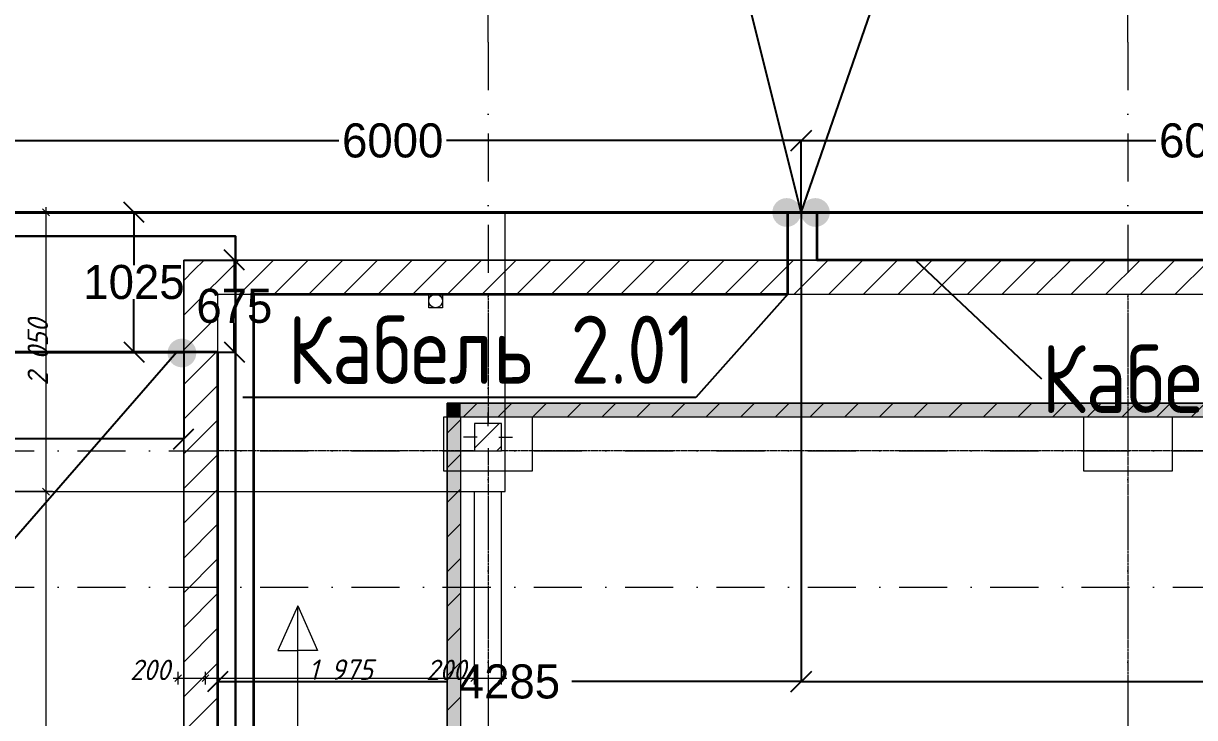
# Model space of a CAD drawing. Header units: millimetres. Extents: x 1499747 to 4230374, y -28481 to 441852.
# Drawn here: x 2625498 to 2634100, y 189697 to 194792 of the extents above; entities that cross this region are included whole.
import ezdxf
from ezdxf import colors
from ezdxf.entities.mleader import LeaderData, LeaderLine
from ezdxf.math import Vec2, Vec3
from ezdxf.xclip import XClip

# ---------------------------------------------------------------- set-up
doc = ezdxf.new("R2010")
doc.units = ezdxf.units.MM
doc.header["$MEASUREMENT"] = 0
doc.header["$XCLIPFRAME"] = 0
doc.set_wipeout_variables(frame=1)
for name, pattern in [('CENTER2', [28.575, 19.05, -3.175, 3.175, -3.175]), ('Dot & Dashed', [670.277762, 352.777767, -176.388884, 0, -141.111112]), ('Wipeout_Contour', [1000, 0, -1000]), ('Штрихпунктирная', [670.277762, 352.777767, -176.388884, 0, -141.111112])]:
    doc.linetypes.add(name, pattern=pattern)
for name, color, linetype in [('0_ANNOT_Dimensions', 7, 'Continuous'), ('13 этаж_25_Конструктив - Колонны', 7, 'Continuous'), ('Чертеж и Рисунок', 7, 'Continuous')]:
    doc.layers.add(name, color=color, linetype=linetype)
for name, color, linetype, lineweight in [('13 этаж_25_АР 06.03 custom_70_12 этаж_13_Интерьер - Мебель_Ном._пера__6_Ном._пера__6', 6, 'Continuous', 18), ('13 этаж_25_АР 06.03 custom_70_12 этаж_13_Интерьер - Мебель_Ном._пера__8_Ном._пера__8', 8, 'Continuous', 18), ('13 этаж_25_АР 06.03 custom_70__Оси_Ном._пера__8_Ном._пера__8', 8, 'Continuous', 18), ('13 этаж_25_АР 06.03 custom_70_Зина_Ном._пера__7_Ном._пера__7', 7, 'Continuous', 18), ('13 этаж_25_АР 06.03 custom_70_контур_Ном._пера__1_Ном._пера__1', 1, 'Continuous', 18), ('13 этаж_25_АР 06.03 custom_70_мет. конструкции_Ном._пера__5_Ном._пера__5', 5, 'Continuous', 18), ('13 этаж_25_АР 06.03 custom_70_парапет 2_Ном._пера__8_Ном._пера__8', 8, 'Continuous', 18), ('13 этаж_25_АР 06.03 custom_70_Подложк_Ном._пера__1_Ном._пера__1', 1, 'Continuous', 18), ('13 этаж_25_АР 06.03 custom_70_Подложк_Ном._пера__8_Ном._пера__8', 8, 'Continuous', 18), ('13 этаж_25_АР 06.03 custom_70_Стойки_Ном._пера__7_Ном._пера__7', 7, 'Continuous', 18), ('13 этаж_25_Конструктив - Колонны_Ном._пера__170_Ном._пера__52', 52, 'Continuous', 18), ('13 этаж_25_Конструктив - Колонны_Ном._пера__20_Ном._пера__1', 1, 'Continuous', 18), ('13 этаж_25_Конструктив - Колонны_Ном._пера__28_Ном._пера__12', 12, 'Continuous', 18), ('13 этаж_25_Конструктив - Колонны_Ном._пера__7', 7, 'Continuous', 18), ('13 этаж_25_Конструктив - Перекрытия_Ном._пера__1_Ном._пера__7', 7, 'Continuous', 18), ('13 этаж_25_Конструктив - Стены Ненесущие Газоблок_Ном._пера__169_Ном._пера__83', 83, 'Continuous', 18), ('13 этаж_25_Конструктив - Стены Ненесущие Газоблок_Ном._пера__47_Ном._пера__7', 7, 'Continuous', 18), ('13 этаж_25_Конструктив - Стены Ненесущие Газоблок_Ном._пера__74_Ном._пера__255', 255, 'Continuous', 18), ('13 этаж_25_Парапет_Ном._пера__20_Ном._пера__1', 1, 'Continuous', 18), ('13 этаж_25_Размер - ГКЛ перегородки_Ном._пера__1_Ном._пера__7', 7, 'Continuous', 18), ('13 этаж_25_Элемент Модели - Оси_Ном._пера__2_Ном._пера__8', 8, 'Continuous', 18), ('Кабель 2x4mm', 200, 'Continuous', 30), ('Кабель 2х6 mm', 150, 'Continuous', 30), ('ТП', 250, 'Continuous', 30)]:
    doc.layers.add(name, color=color, linetype=linetype, lineweight=lineweight)
doc.styles.add('ISOCPEUR_4', font='isocpeur.ttf', dxfattribs={"width": 0.85, "height": 250})
doc.styles.add('СГЕНЕРИР_СТИЛЬ_1', font='')
doc.styles.get('СГЕНЕРИР_СТИЛЬ_1').set_extended_font_data('GOST Common', italic=True)
doc.dimstyles.get("Standard").update_dxf_attribs({"dimtxt": 0.18, "dimasz": 0.18, "dimexe": 0.18, "dimexo": 0.0625, "dimgap": 0.09, "dimtad": 0, "dimtih": 1, "dimtoh": 1, "dimdec": 4, "dimzin": 0, "dimdsep": 46, "dimtxsty": 'Standard', "dimcen": 0.09, "dimadec": 0, "dimazin": 0, "dimtfac": 1, "dimtdec": 4, "dimtofl": 0, "dimtmove": 0, "dimatfit": 3, "dimfxl": 1, "dimtolj": 1, "dimtzin": 0, "dimarcsym": 0})
pattern_1 = [(45, (1162404.69, 34264.05), (-127.2792, 127.2792), [])]

# ---------------------------------------------------------------- blocks, each defined once
blk = doc.blocks.new('Чертеж_4_25', base_point=(1186000, 29700))
at = {"layer": '13 этаж_25_Конструктив - Стены Ненесущие Газоблок_Ном._пера__169_Ном._пера__83', "linetype": 'Continuous', "true_color": 0xc7c8ca}
h = blk.add_hatch(dxfattribs=at)
h.set_pattern_fill('БЛОКИ_БЕТОННЫЕ_ЭФФЕКТИВН_72', color=9, style=0, pattern_type=2)
h.set_pattern_definition(pattern_1)
h.paths.add_polyline_path([(1169569.7, 47364.1), (1169819.7, 47114.1), (1169819.7, 47364.1)])
h = blk.add_hatch(dxfattribs=at)
h.set_pattern_fill('БЛОКИ_БЕТОННЫЕ_ЭФФЕКТИВН_72', color=9, style=0, pattern_type=2)
h.set_pattern_definition(pattern_1)
h.paths.add_polyline_path([(1169569.7, 47114.1), (1169819.7, 47114.1), (1169569.7, 47364.1)])
h = blk.add_hatch(dxfattribs=at)
h.set_pattern_fill('БЛОКИ_БЕТОННЫЕ_ЭФФЕКТИВН_72', color=9, style=0, pattern_type=2)
h.set_pattern_definition(pattern_1)
h.paths.add_polyline_path([(1181154.7, 47364.1), (1169819.7, 47364.1), (1169819.7, 47114.1), (1181154.7, 47114.1)])
h = blk.add_hatch(dxfattribs=at)
h.set_pattern_fill('БЛОКИ_БЕТОННЫЕ_ЭФФЕКТИВН_72', color=9, style=0, pattern_type=2)
h.set_pattern_definition(pattern_1)
h.paths.add_polyline_path([(1169569.7, 47114.1), (1169569.7, 32314.1), (1169819.7, 32314.1), (1169819.7, 47114.1)])
h = blk.add_hatch(dxfattribs=at)
h.set_pattern_fill('БЛОКИ_БЕТОННЫЕ_ЭФФЕКТИВН_72', color=9, style=0, pattern_type=2)
h.set_pattern_definition(pattern_1)
h.paths.add_polyline_path([(1171504.7, 46214.1), (1171604.7, 46214.1), (1171504.7, 46314.1)])
h = blk.add_hatch(dxfattribs=at)
h.set_pattern_fill('БЛОКИ_БЕТОННЫЕ_ЭФФЕКТИВН_72', color=9, style=0, pattern_type=2)
h.set_pattern_definition(pattern_1)
h.paths.add_polyline_path([(1171504.7, 46314.1), (1171604.7, 46214.1), (1171604.7, 46314.1)])
h = blk.add_hatch(dxfattribs=at)
h.set_pattern_fill('БЛОКИ_БЕТОННЫЕ_ЭФФЕКТИВН_72', color=9, style=0, pattern_type=2)
h.set_pattern_definition(pattern_1)
h.paths.add_polyline_path([(1180809.7, 46314.1), (1171604.7, 46314.1), (1171604.7, 46214.1), (1180809.7, 46214.1)])
h = blk.add_hatch(dxfattribs=at)
h.set_pattern_fill('БЛОКИ_БЕТОННЫЕ_ЭФФЕКТИВН_72', color=9, style=0, pattern_type=2)
h.set_pattern_definition(pattern_1)
h.paths.add_polyline_path([(1171504.7, 46214.1), (1171504.7, 40239.1), (1171604.7, 40239.1), (1171604.7, 46214.1)])
at = {"layer": '13 этаж_25_Конструктив - Стены Ненесущие Газоблок_Ном._пера__74_Ном._пера__255', "linetype": 'Continuous', "true_color": 0xc7c8ca}
for points in [[(1171504.7, 46214.1), (1171604.7, 46214.1), (1171504.7, 46314.1)], [(1171504.7, 46314.1), (1171604.7, 46214.1), (1171604.7, 46314.1)], [(1180809.7, 46314.1), (1171604.7, 46314.1), (1171604.7, 46214.1), (1180809.7, 46214.1)], [(1171504.7, 46214.1), (1171504.7, 40239.1), (1171604.7, 40239.1), (1171604.7, 46214.1)]]:
    blk.add_hatch(color=9, dxfattribs=at).paths.add_polyline_path(points)
at = {"layer": '13 этаж_25_АР 06.03 custom_70_12 этаж_13_Интерьер - Мебель_Ном._пера__6_Ном._пера__6', "color": 9, "linetype": 'Continuous', "true_color": 0xc7c8ca, "flags": 128}
for points in [[(1171479.7, 46214.1), (1172129.7, 46214.1), (1172129.7, 45814.1), (1171479.7, 45814.1)], [(1176179.7, 46214.1), (1176829.7, 46214.1), (1176829.7, 45814.1), (1176179.7, 45814.1)]]:
    blk.add_lwpolyline(points, close=True, dxfattribs=at)
at = {"layer": '13 этаж_25_АР 06.03 custom_70_12 этаж_13_Интерьер - Мебель_Ном._пера__8_Ном._пера__8', "color": 9, "linetype": 'Continuous', "true_color": 0xc7c8ca, "flags": 128}
for points in [[(1171479.7, 46214.1), (1172129.7, 46214.1), (1172129.7, 45814.1), (1171479.7, 45814.1)], [(1176179.7, 46214.1), (1176829.7, 46214.1), (1176829.7, 45814.1), (1176179.7, 45814.1)]]:
    blk.add_lwpolyline(points, close=True, dxfattribs=at)
at = {"layer": '13 этаж_25_АР 06.03 custom_70__Оси_Ном._пера__8_Ном._пера__8', "color": 9, "linetype": 'CENTER2', "true_color": 0xc7c8ca}
for p, q in [((1171804.7, 47114.1), (1171804.7, 32314.1)), ((1176504.7, 47114.1), (1176504.7, 32314.1)), ((1181154.7, 45964.1), (1169819.7, 45964.1))]:
    blk.add_line(p, q, dxfattribs=at)
at = {"layer": '13 этаж_25_АР 06.03 custom_70_Зина_Ном._пера__7_Ном._пера__7', "color": 9, "linetype": 'Continuous', "true_color": 0xc7c8ca}
for p, q in [((1170406.9, 44826.4), (1170260.5, 44497.5)), ((1170406.9, 44826.4), (1170553.4, 44497.5)), ((1170260.5, 44497.5), (1170406.9, 44497.5)), ((1170553.4, 44497.5), (1170406.9, 44497.5))]:
    blk.add_line(p, q, dxfattribs=at)
at = {"layer": '13 этаж_25_АР 06.03 custom_70_контур_Ном._пера__1_Ном._пера__1', "color": 9, "linetype": 'Continuous', "true_color": 0xc7c8ca, "flags": 128}
for points in [[(1172084.7, 40139.1), (1171504.7, 40139.1), (1171504.7, 46314.1), (1180909.7, 46314.1), (1180909.7, 40139.1)], [(1172084.7, 40239.1), (1171604.7, 40239.1), (1171604.7, 46214.1), (1180809.7, 46214.1), (1180809.7, 40239.1)]]:
    blk.add_lwpolyline(points, dxfattribs=at)
at = {"layer": '13 этаж_25_АР 06.03 custom_70_мет. конструкции_Ном._пера__5_Ном._пера__5', "color": 9, "linetype": 'Continuous', "true_color": 0xc7c8ca}
for p, q in [((1172129.7, 46214.1), (1176179.7, 46214.1)), ((1171604.7, 40239.1), (1171604.7, 45814.1))]:
    blk.add_line(p, q, dxfattribs=at)
at = {"layer": '13 этаж_25_АР 06.03 custom_70_парапет 2_Ном._пера__8_Ном._пера__8', "color": 9, "linetype": 'Continuous', "true_color": 0xc7c8ca, "flags": 128}
blk.add_lwpolyline([(1199704.5, 30164.1), (1181204.7, 30164.1), (1181204.7, 32314.1), (1169819.7, 32314.1), (1169819.7, 47114.1), (1181154.7, 47114.1), (1181154.7, 46214.1)], dxfattribs=at)
at = {"layer": '13 этаж_25_АР 06.03 custom_70_Подложк_Ном._пера__1_Ном._пера__1', "color": 9, "linetype": 'Continuous', "true_color": 0xc7c8ca}
blk.add_circle((1171419.7, 47064.1), 50, dxfattribs=at)
at = {"layer": '13 этаж_25_АР 06.03 custom_70_Подложк_Ном._пера__8_Ном._пера__8', "color": 9, "linetype": 'Continuous', "true_color": 0xc7c8ca, "flags": 128}
for points in [[(1171369.7, 47114.1), (1171469.7, 47114.1)], [(1171469.7, 47114.1), (1171469.7, 47014.1), (1171369.7, 47014.1), (1171369.7, 47114.1)]]:
    blk.add_lwpolyline(points, dxfattribs=at)
at = {"layer": '13 этаж_25_АР 06.03 custom_70_Стойки_Ном._пера__7_Ном._пера__7', "color": 9, "linetype": 'Continuous', "true_color": 0xc7c8ca, "flags": 128}
blk.add_lwpolyline([(1170406.9, 35140.7), (1170406.9, 44826.4)], dxfattribs=at)
at = {"layer": '13 этаж_25_Конструктив - Перекрытия_Ном._пера__1_Ном._пера__7', "linetype": 'Continuous', "flags": 128}
blk.add_lwpolyline([(1169569.7, 32064.1), (1169569.7, 47364.1), (1181404.7, 47364.1), (1181404.7, 46214.1), (1199704.5, 46214.1), (1199704.5, 29914), (1190354.6, 29914), (1180954.5, 29914), (1180954.5, 32064.1)], close=True, dxfattribs=at)
at = {"layer": '13 этаж_25_Конструктив - Стены Ненесущие Газоблок_Ном._пера__47_Ном._пера__7', "color": 9, "linetype": 'Continuous', "true_color": 0xc7c8ca, "flags": 128}
for points in [[(1169569.7, 47364.1), (1169819.7, 47364.1)], [(1169569.7, 47364.1), (1169569.7, 32314.1)], [(1181404.7, 47364.1), (1169819.7, 47364.1)], [(1169819.7, 32314.1), (1169819.7, 47114.1)], [(1169819.7, 47114.1), (1181154.7, 47114.1)], [(1171504.7, 46314.1), (1171504.7, 46214.1)], [(1180809.7, 46314.1), (1171504.7, 46314.1)], [(1171504.7, 46214.1), (1171504.7, 40239.1)], [(1171604.7, 46214.1), (1180809.7, 46214.1)], [(1171604.7, 40239.1), (1171604.7, 46214.1)]]:
    blk.add_lwpolyline(points, dxfattribs=at)
at = {"layer": '13 этаж_25_Парапет_Ном._пера__20_Ном._пера__1', "color": 9, "linetype": 'Continuous', "true_color": 0xc7c8ca}
for p, q in [((1160604.7, 47714.1), (1171929.7, 47714.1)), ((1171929.7, 45664.1), (1171929.7, 47714.1)), ((1171929.7, 47714.1), (1180951.9, 47714.1)), ((1171929.7, 46214.1), (1171929.7, 47714.1)), ((1171929.7, 46214.1), (1180951.9, 46214.1)), ((1162654.7, 45664.1), (1171929.7, 45664.1))]:
    blk.add_line(p, q, dxfattribs=at)
at = {"layer": '13 этаж_25_Парапет_Ном._пера__20_Ном._пера__1', "color": 9, "linetype": 'Dot & Dashed', "true_color": 0xc7c8ca}
for p, q in [((1171929.7, 46214.1), (1180951.9, 46214.1)), ((1162654.7, 45664.1), (1171929.7, 45664.1))]:
    blk.add_line(p, q, dxfattribs=at)
at = {"layer": '13 этаж_25_Размер - ГКЛ перегородки_Ном._пера__1_Ном._пера__7', "color": 9, "linetype": 'Continuous', "true_color": 0xc7c8ca}
for p, q in [((1168583.9, 47689.1), (1168533.9, 47739.1)), ((1168558.9, 47714.1), (1168558.9, 47751.6)), ((1168605.8, 47714.1), (1160904.7, 47714.1)), ((1168558.9, 45664.1), (1168558.9, 47714.1)), ((1168533.9, 45689.1), (1168583.9, 45639.1)), ((1168533.9, 45689.1), (1168583.9, 45639.1)), ((1168605.8, 45664.1), (1162954.7, 45664.1)), ((1168605.8, 45664.1), (1162954.7, 45664.1)), ((1168558.9, 34564.1), (1168558.9, 45664.1)), ((1171704.7, 44247.8), (1171704.7, 45664.1)), ((1171704.7, 44247.8), (1171704.7, 45664.1)), ((1171904.7, 44247.8), (1171904.7, 45664.1)), ((1169554.8, 44319.7), (1169504.8, 44269.7)), ((1169529.8, 44247.8), (1169529.8, 44341.6)), ((1169754.8, 44319.7), (1169704.8, 44269.7)), ((1169754.8, 44319.7), (1169704.8, 44269.7)), ((1169729.8, 44247.8), (1169729.8, 44341.6)), ((1169729.8, 44247.8), (1169729.8, 44341.6)), ((1171729.7, 44319.7), (1171679.7, 44269.7)), ((1171729.7, 44319.7), (1171679.7, 44269.7)), ((1171879.7, 44269.7), (1171929.7, 44319.7)), ((1169492.3, 44294.7), (1169529.8, 44294.7)), ((1169529.8, 44294.7), (1169729.8, 44294.7)), ((1169729.8, 44294.7), (1171704.7, 44294.7)), ((1171704.7, 44294.7), (1171904.7, 44294.7)), ((1171904.7, 44294.7), (1171942.2, 44294.7))]:
    blk.add_line(p, q, dxfattribs=at)
at = {"layer": '13 этаж_25_Элемент Модели - Оси_Ном._пера__2_Ном._пера__8', "linetype": 'Штрихпунктирная'}
for p, q in [((1171804.7, 48964.1), (1171804.7, 49964.1)), ((1176504.7, 48964.1), (1176504.7, 49964.1)), ((1171804.7, 48964.1), (1171804.7, 14064.1)), ((1176504.7, 48964.1), (1176504.7, 14064.1)), ((1159404.7, 45964.1), (1216204.7, 45964.1)), ((1159404.7, 44964.1), (1216204.7, 44964.1))]:
    blk.add_line(p, q, dxfattribs=at)
at = {"layer": '13 этаж_25_Элемент Модели - Оси_Ном._пера__2_Ном._пера__8', "linetype": 'Continuous'}
for p, q in [((1171804.7, 48964.1), (1171804.7, 48964.1)), ((1171804.7, 48964.1), (1171804.7, 48964.1)), ((1176504.7, 48964.1), (1176504.7, 48964.1)), ((1176504.7, 48964.1), (1176504.7, 48964.1))]:
    blk.add_line(p, q, dxfattribs=at)
at = {"layer": '13 этаж_25_Размер - ГКЛ перегородки_Ном._пера__1_Ном._пера__7', "color": 9, "linetype": 'Continuous', "true_color": 0xc7c8ca, "insert": (1168572.9, 46443.3), "char_height": 150, "attachment_point": 7, "rotation": 90, "style": 'СГЕНЕРИР_СТИЛЬ_1'}
blk.add_mtext('\\A1;{\\pql;\\fGOST Common|b0|i1|c204|p0;\\W1.000000;2\xa0050}', dxfattribs=at)
at = {"layer": '13 этаж_25_Размер - ГКЛ перегородки_Ном._пера__1_Ном._пера__7', "color": 9, "linetype": 'Continuous', "true_color": 0xc7c8ca, "char_height": 150, "attachment_point": 7, "style": 'СГЕНЕРИР_СТИЛЬ_1'}
for s, insert in [('\\A1;{\\pql;\\fGOST Common|b0|i1|c204|p0;\\W1.000000;200}', (1169175.3, 44280.7)), ('\\A1;{\\pql;\\fGOST Common|b0|i1|c204|p0;\\W1.000000;1\xa0975}', (1170487.2, 44282.6)), ('\\A1;{\\pql;\\fGOST Common|b0|i1|c204|p0;\\W1.000000;200}', (1171350.2, 44280.7))]:
    blk.add_mtext(s, dxfattribs=dict(at, insert=insert))
at = {"color": 9, "linetype": 'Wipeout_Contour', "ltscale": 4690838.967291426, "true_color": 0xc7c8ca}
blk.add_wipeout([(1171704.7, 45964.1), (1171904.7, 45964.1), (1171904.7, 46164.1), (1171704.7, 46164.1)], dxfattribs=at).dxf.layer = '13 этаж_25_Конструктив - Колонны'
at = {"layer": '13 этаж_25_Конструктив - Колонны_Ном._пера__170_Ном._пера__52', "linetype": 'Continuous', "true_color": 0xc7c8ca}
h = blk.add_hatch(dxfattribs=at)
h.set_pattern_fill('ЖЕЛЕЗОБЕТОН_0019', color=9, style=0, pattern_type=2)
h.set_pattern_definition([(45, (1162404.7, 34264.05), (-183.8478, 183.8478), []), (45, (1162312.77, 34355.97), (-183.8478, 183.8478), [195, -65, 0, -65])])
h.paths.add_polyline_path([(1171704.7, 45964.1), (1171904.7, 45964.1), (1171904.7, 46164.1), (1171704.7, 46164.1)])
at = {"layer": '13 этаж_25_Конструктив - Колонны_Ном._пера__20_Ном._пера__1', "color": 9, "linetype": 'Continuous', "true_color": 0xc7c8ca}
for p, q in [((1171804.7, 46144.1), (1171804.7, 46244.1)), ((1171724.7, 46064.1), (1171624.7, 46064.1)), ((1171804.7, 46064.1), (1171804.7, 46064.1)), ((1171884.7, 46064.1), (1171984.7, 46064.1)), ((1171804.7, 45984.1), (1171804.7, 45884.1))]:
    blk.add_line(p, q, dxfattribs=at)
at = {"layer": '13 этаж_25_Конструктив - Колонны_Ном._пера__28_Ном._пера__12', "color": 9, "linetype": 'Continuous', "true_color": 0xc7c8ca, "flags": 128}
blk.add_lwpolyline([(1171704.7, 45964.1), (1171904.7, 45964.1), (1171904.7, 46164.1), (1171704.7, 46164.1)], close=True, dxfattribs=at)
at = {"layer": '13 этаж_25_Конструктив - Колонны_Ном._пера__7', "color": 9, "linetype": 'Wipeout_Contour', "true_color": 0xc7c8ca}
for p, q in [((1171904.7, 46164.1), (1171704.7, 46164.1)), ((1171704.7, 46164.1), (1171704.7, 45964.1)), ((1171904.7, 45964.1), (1171904.7, 46164.1)), ((1171704.7, 45964.1), (1171904.7, 45964.1))]:
    blk.add_line(p, q, dxfattribs=at)
blk = doc.blocks.new('_Oblique')
at = {"color": 0, "linetype": 'ByBlock', "lineweight": -2}
blk.add_line((-0.5, -0.5), (0.5, 0.5), dxfattribs=at)
blk = doc.blocks.new('*D507')
at = {"layer": '0_ANNOT_Dimensions', "color": 0, "lineweight": -2, "transparency": 16777216}
for p, q in [((2625210.4, 193405.3), (2625210.4, 193931.9)), ((2625210.4, 193931.8), (2627814.5, 193931.8)), ((2631210.4, 193931.8), (2628606.3, 193931.8)), ((2631210.4, 193405.3), (2631210.4, 193931.9))]:
    blk.add_line(p, q, dxfattribs=at)
at = {"layer": 'Defpoints', "color": 0, "lineweight": 30, "transparency": 16777216}
for p in [(2631210.4, 193931.8), (2625210.4, 193405.2), (2631210.4, 193405.2)]:
    blk.add_point(p, dxfattribs=at)
at = {"layer": '0_ANNOT_Dimensions', "color": 0, "lineweight": -2, "transparency": 16777216, "xscale": 150, "yscale": 150, "zscale": 150, "rotation": 180}
blk.add_blockref('_Oblique', (2625210.4, 193931.8), dxfattribs=at)
at = {"layer": '0_ANNOT_Dimensions', "color": 0, "lineweight": -2, "transparency": 16777216, "xscale": 150, "yscale": 150, "zscale": 150}
blk.add_blockref('_Oblique', (2631210.4, 193931.8), dxfattribs=at)
at = {"layer": '0_ANNOT_Dimensions', "color": 0, "lineweight": 25, "transparency": 16777216, "insert": (2628210.4, 193931.8), "char_height": 250, "attachment_point": 5}
blk.add_mtext('\\A1;6000', dxfattribs=at)
blk = doc.blocks.new('*D510')
at = {"layer": '0_ANNOT_Dimensions', "color": 0, "lineweight": -2, "transparency": 16777216}
for p, q in [((2631210.4, 193405.3), (2631210.4, 193931.9)), ((2631210.4, 193931.8), (2633814.5, 193931.8)), ((2637210.4, 193931.8), (2634606.3, 193931.8)), ((2637210.4, 193405.3), (2637210.4, 193931.9))]:
    blk.add_line(p, q, dxfattribs=at)
at = {"layer": 'Defpoints', "color": 0, "lineweight": 30, "transparency": 16777216}
for p in [(2637210.4, 193931.8), (2631210.4, 193405.2), (2637210.4, 193405.2)]:
    blk.add_point(p, dxfattribs=at)
at = {"layer": '0_ANNOT_Dimensions', "color": 0, "lineweight": -2, "transparency": 16777216, "xscale": 150, "yscale": 150, "zscale": 150, "rotation": 180}
blk.add_blockref('_Oblique', (2631210.4, 193931.8), dxfattribs=at)
at = {"layer": '0_ANNOT_Dimensions', "color": 0, "lineweight": -2, "transparency": 16777216, "xscale": 150, "yscale": 150, "zscale": 150}
blk.add_blockref('_Oblique', (2637210.4, 193931.8), dxfattribs=at)
at = {"layer": '0_ANNOT_Dimensions', "color": 0, "lineweight": 25, "transparency": 16777216, "insert": (2634210.4, 193931.8), "char_height": 250, "attachment_point": 5}
blk.add_mtext('\\A1;6000', dxfattribs=at)
blk = doc.blocks.new('*D528')
at = {"layer": '0_ANNOT_Dimensions', "color": 0, "lineweight": -2, "transparency": 16777216}
for p, q in [((2631210.4, 193405.1), (2631210.4, 189960.4)), ((2626925.4, 190282.7), (2626925.4, 189960.4)), ((2626925.4, 189960.6), (2628609.5, 189960.6)), ((2631210.4, 189960.6), (2629526.3, 189960.6))]:
    blk.add_line(p, q, dxfattribs=at)
at = {"layer": 'Defpoints', "color": 0, "lineweight": 30, "transparency": 16777216}
for p in [(2631210.4, 193405.2), (2626925.4, 190282.7), (2631210.4, 189960.6)]:
    blk.add_point(p, dxfattribs=at)
at = {"layer": '0_ANNOT_Dimensions', "color": 0, "lineweight": -2, "transparency": 16777216, "xscale": 150, "yscale": 150, "zscale": 150, "rotation": 180}
blk.add_blockref('_Oblique', (2626925.4, 189960.6), dxfattribs=at)
at = {"layer": '0_ANNOT_Dimensions', "color": 0, "lineweight": -2, "transparency": 16777216, "xscale": 150, "yscale": 150, "zscale": 150}
blk.add_blockref('_Oblique', (2631210.4, 189960.6), dxfattribs=at)
at = {"layer": '0_ANNOT_Dimensions', "color": 0, "lineweight": 25, "transparency": 16777216, "insert": (2629067.9, 189960.6), "char_height": 250, "attachment_point": 5}
blk.add_mtext('\\A1;4285', dxfattribs=at)
blk = doc.blocks.new('*D576')
at = {"layer": '0_ANNOT_Dimensions', "color": 0, "lineweight": -2, "transparency": 16777216}
for p, q in [((2631210.4, 193405.1), (2631210.4, 189960.6)), ((2638260.4, 191905.1), (2638260.4, 189960.6)), ((2631210.4, 189960.7), (2634318.6, 189960.7)), ((2638260.4, 189960.7), (2635152.1, 189960.7))]:
    blk.add_line(p, q, dxfattribs=at)
at = {"layer": 'Defpoints', "color": 0, "lineweight": 30, "transparency": 16777216}
for p in [(2631210.4, 193405.2), (2638260.4, 191905.2), (2631210.4, 189960.7)]:
    blk.add_point(p, dxfattribs=at)
at = {"layer": '0_ANNOT_Dimensions', "color": 0, "lineweight": -2, "transparency": 16777216, "xscale": 150, "yscale": 150, "zscale": 150, "rotation": 180}
blk.add_blockref('_Oblique', (2631210.4, 189960.7), dxfattribs=at)
at = {"layer": '0_ANNOT_Dimensions', "color": 0, "lineweight": -2, "transparency": 16777216, "xscale": 150, "yscale": 150, "zscale": 150}
blk.add_blockref('_Oblique', (2638260.4, 189960.7), dxfattribs=at)
at = {"layer": '0_ANNOT_Dimensions', "color": 0, "lineweight": 25, "transparency": 16777216, "insert": (2634735.4, 189960.7), "char_height": 250, "attachment_point": 5}
blk.add_mtext('\\A1;7050', dxfattribs=at)
blk = doc.blocks.new('*D558')
at = {"layer": '0_ANNOT_Dimensions', "color": 0, "lineweight": -2, "transparency": 16777216}
for p, q in [((2620675.4, 192380.1), (2620675.4, 191742.5)), ((2626675.4, 192380.1), (2626675.4, 191742.5)), ((2620675.4, 191742.6), (2623279.5, 191742.6)), ((2626675.4, 191742.6), (2624071.3, 191742.6))]:
    blk.add_line(p, q, dxfattribs=at)
at = {"layer": 'Defpoints', "color": 0, "lineweight": 30, "transparency": 16777216}
for p in [(2620675.4, 192380.2), (2626675.4, 192380.2), (2626675.4, 191742.6)]:
    blk.add_point(p, dxfattribs=at)
at = {"layer": '0_ANNOT_Dimensions', "color": 0, "lineweight": -2, "transparency": 16777216, "xscale": 150, "yscale": 150, "zscale": 150, "rotation": 180}
blk.add_blockref('_Oblique', (2620675.4, 191742.6), dxfattribs=at)
at = {"layer": '0_ANNOT_Dimensions', "color": 0, "lineweight": -2, "transparency": 16777216, "xscale": 150, "yscale": 150, "zscale": 150}
blk.add_blockref('_Oblique', (2626675.4, 191742.6), dxfattribs=at)
at = {"layer": '0_ANNOT_Dimensions', "color": 0, "lineweight": 25, "transparency": 16777216, "insert": (2623675.4, 191742.6), "char_height": 250, "attachment_point": 5}
blk.add_mtext('\\A1;6000', dxfattribs=at)
blk = doc.blocks.new('*D561')
at = {"layer": '0_ANNOT_Dimensions', "color": 0, "lineweight": -2, "transparency": 16777216}
for p, q in [((2626675.4, 193055.2), (2627047.4, 193055.2)), ((2627047.2, 193055.2), (2627047.2, 192842.8)), ((2627047.2, 192380.2), (2627047.2, 192592.6)), ((2626675.4, 192380.2), (2627047.4, 192380.2))]:
    blk.add_line(p, q, dxfattribs=at)
at = {"layer": 'Defpoints', "color": 0, "lineweight": 30, "transparency": 16777216}
for p in [(2626675.4, 193055.2), (2627047.2, 193055.2), (2626675.4, 192380.2)]:
    blk.add_point(p, dxfattribs=at)
at = {"layer": '0_ANNOT_Dimensions', "color": 0, "lineweight": -2, "transparency": 16777216, "xscale": 150, "yscale": 150, "zscale": 150}
for p, rotation in [((2627047.2, 193055.2), 90), ((2627047.2, 192380.2), 270)]:
    blk.add_blockref('_Oblique', p, dxfattribs=dict(at, rotation=rotation))
at = {"layer": '0_ANNOT_Dimensions', "color": 0, "lineweight": 25, "transparency": 16777216, "insert": (2627047.2, 192717.7), "char_height": 250, "attachment_point": 5}
blk.add_mtext('\\A1;675', dxfattribs=at)
blk = doc.blocks.new('*D562')
at = {"layer": '0_ANNOT_Dimensions', "color": 0, "lineweight": -2, "transparency": 16777216}
for p, q in [((2626675.3, 193405.2), (2626310.1, 193405.2)), ((2626310.3, 193405.2), (2626310.3, 193017.8)), ((2626310.3, 192380.2), (2626310.3, 192767.6)), ((2626675.3, 192380.2), (2626310.1, 192380.2))]:
    blk.add_line(p, q, dxfattribs=at)
at = {"layer": 'Defpoints', "color": 0, "lineweight": 30, "transparency": 16777216}
for p in [(2626310.3, 193405.2), (2626675.4, 193405.2), (2626675.4, 192380.2)]:
    blk.add_point(p, dxfattribs=at)
at = {"layer": '0_ANNOT_Dimensions', "color": 0, "lineweight": -2, "transparency": 16777216, "xscale": 150, "yscale": 150, "zscale": 150}
for p, rotation in [((2626310.3, 193405.2), 90), ((2626310.3, 192380.2), 270)]:
    blk.add_blockref('_Oblique', p, dxfattribs=dict(at, rotation=rotation))
at = {"layer": '0_ANNOT_Dimensions', "color": 0, "lineweight": 25, "transparency": 16777216, "insert": (2626310.3, 192892.7), "char_height": 250, "attachment_point": 5}
blk.add_mtext('\\A1;1025', dxfattribs=at)

msp = doc.modelspace()

# ---------------------------------------------------------------- block references
at = {"layer": 'Чертеж и Рисунок', "linetype": 'Continuous'}
ref = msp.add_blockref('Чертеж_4_25', (2643105.69495, 175391.14665), dxfattribs=at)
XClip(ref).set_block_clipping_path([(1144000, 0), (1228000, 59400.0000000006)])

# ---------------------------------------------------------------- next in the draw order: hatches: boundary and pattern name
at = {"layer": 'Кабель 2x4mm', "lineweight": 30, "true_color": 0xcd2027}
h = msp.add_hatch(color=242, dxfattribs=at)
h.dxf.hatch_style = 1
h.paths.add_polyline_path([(2631209.51467, 193404.52894, 1), (2630998.4098, 193404.52894, 1)])
h = msp.add_hatch(color=242, dxfattribs=at)
h.dxf.hatch_style = 1
h.paths.add_polyline_path([(2631420.70517, 193404.52894, 1), (2631209.60031, 193404.52894, 1)])
h = msp.add_hatch(color=242, dxfattribs=at)
h.dxf.hatch_style = 1
h.paths.add_polyline_path([(2626768.12997, 192373.26743, 1), (2626557.0251, 192373.26743, 1)])

# ---------------------------------------------------------------- next in the draw order: linework, layer by layer
at = {"layer": 'Кабель 2x4mm', "lineweight": 35}
for points in [[(2641866.12895, 176255.19741), (2641866.12895, 177077.42117), (2639160.30958, 177077.42117), (2639160.30958, 178850.18185), (2627189.78267, 178850.18185), (2627189.78267, 192805.26611), (2631112.31421, 192805.26611), (2631112.31421, 193403.90227)], [(2641700.93189, 176255.19741), (2641700.93189, 176816.39932), (2638859.25036, 176816.39932), (2638859.25036, 178555.71759), (2626925.38508, 178555.71759), (2626925.38508, 192378.98866), (2626625.30958, 192378.81589)]]:
    msp.add_lwpolyline(points, dxfattribs=at)
at = {"layer": 'Кабель 2х6 mm', "lineweight": 30}
for points in [[(2641786.22012, 176255.19741), (2641786.22012, 176947.65106), (2639009.22993, 176947.65106), (2639009.22993, 178706.43181), (2627056.50939, 178706.43181), (2627056.50939, 193230.59689), (2617926.82866, 193230.59689), (2617710.38508, 193403.90227)], [(2617710.38508, 193403.90227), (2631210.38508, 193403.90227)], [(2631210.38508, 193405.19741), (2671710.30669, 193405.19741)]]:
    msp.add_lwpolyline(points, dxfattribs=at)
at = {"layer": 'Кабель 2х6 mm', "color": 219, "lineweight": 40, "true_color": 0x642165}
msp.add_lwpolyline([(2625210.38508, 193405.19741), (2631210.38508, 193405.19741)], dxfattribs=at)
at = {"layer": 'Кабель 2х6 mm', "color": 85, "lineweight": 40, "true_color": 0x58ba48}
msp.add_lwpolyline([(2631210.38508, 193405.19741), (2637210.38508, 193405.19741)], dxfattribs=at)
at = {"layer": 'Кабель 2х6 mm', "lineweight": 35}
msp.add_lwpolyline([(2652960.24166, 190889.83814), (2653005.46655, 190889.83814), (2653005.46655, 191807.93275), (2638566.53294, 191807.93275), (2638566.53294, 193055.22901), (2631327.8609, 193055.22901), (2631327.8609, 193403.86574)], dxfattribs=at)
at = {"layer": 'Кабель 2х6 mm', "color": 116, "lineweight": 40, "true_color": 0x136734}
msp.add_lwpolyline([(2620675.38508, 192380.19741), (2626675.38508, 192380.19741)], dxfattribs=at)

# ---------------------------------------------------------------- next in the draw order: dimensions: what is measured, and where the dimension line sits
at = {"layer": '0_ANNOT_Dimensions', "lineweight": 25}
for base, p1, p2, picture, middle in [((2631210.38508, 193931.76859), (2625210.38508, 193405.19741), (2631210.38508, 193405.19741), '*D507', (2628210.38508, 193931.76859)), ((2637210.38508, 193931.76859), (2631210.38508, 193405.19741), (2637210.38508, 193405.19741), '*D510', (2634210.38508, 193931.76859)), ((2631210.38508, 189960.55503), (2626925.38508, 190282.74726), (2631210.38508, 193405.19741), '*D528', (2629067.88508, 189960.55503)), ((2631210.38508, 189960.73503), (2638260.38508, 191905.19741), (2631210.38508, 193405.19741), '*D576', (2634735.38508, 189960.73503)), ((2626675.38508, 191742.63505), (2620675.38508, 192380.19741), (2626675.38508, 192380.19741), '*D558', (2623675.38508, 191742.63505))]:
    dim = msp.add_linear_dim(base=base, p1=p1, p2=p2, dimstyle='Standard', override={"dimtxt": 250, "dimasz": 150, "dimdec": 0, "dimblk1": 'Oblique', "dimblk2": 'Oblique', "dimsah": 1}, dxfattribs=at)
    dim.commit()
    dim.dimension.update_dxf_attribs({"geometry": picture, "text_midpoint": middle})
for base, p2, picture, middle in [((2626310.26221, 193405.19741), (2626675.38508, 193405.19741), '*D562', (2626310.26221, 192892.69741)), ((2627047.24536, 193055.19741), (2626675.38508, 193055.19741), '*D561', (2627047.24536, 192717.69741))]:
    dim = msp.add_linear_dim(base=base, p1=(2626675.38508, 192380.19741), p2=p2, angle=90, dimstyle='Standard', override={"dimtxt": 250, "dimasz": 150, "dimdec": 0, "dimblk1": 'Oblique', "dimblk2": 'Oblique', "dimsah": 1}, dxfattribs=at)
    dim.commit()
    dim.dimension.update_dxf_attribs({"geometry": picture, "text_midpoint": middle})

# ---------------------------------------------------------------- next in the draw order: leaders
at = {"layer": 'ТП', "lineweight": 30}
ml = msp.add_multileader_mtext('Standard', dxfattribs=at)
ml.set_content('(Ввод питания и UTP )', color=256, style='ISOCPEUR_4')
ml.set_leader_properties()
ml.build(insert=Vec2(0, 0))
ml.multileader.update_dxf_attribs({"text_right_attachment_type": 6, "dogleg_length": 0.00000000013, "arrow_head_size": 0.18})
ctx = ml.context
ctx.base_point, ctx.char_height, ctx.arrow_head_size, ctx.landing_gap_size, ctx.plane_origin = Vec3(2624327.77266, 197132.46065), 500, 0.18, 0.09, Vec3(2629374.5726, 202965.24804)
ctx.right_attachment, ctx.text_align_type = 6, 2
notes = []
notes.append((ctx, [(1, (1, 1, 0), (2630362.95266, 196807.46065), (-1, 0), 0.00000000013, [(0, [(2631210.38508, 193405.19741)], 0, [])])]))
ctx.mtext.insert, ctx.mtext.alignment, ctx.mtext.flow_direction = Vec3(2630362.86266, 197407.46065), 3, 5
ml = msp.add_multileader_mtext('Standard', dxfattribs=at)
ml.set_content('(Ввод питания и UTP )', color=256, style='ISOCPEUR_4')
ml.set_leader_properties()
ml.build(insert=Vec2(0, 0))
ml.multileader.update_dxf_attribs({"text_right_attachment_type": 6, "dogleg_length": 0.00000000013, "arrow_head_size": 0.18})
ctx = ml.context
ctx.base_point, ctx.char_height, ctx.arrow_head_size, ctx.landing_gap_size, ctx.plane_origin = Vec3(2632499.59905, 197128.61259), 500, 0.18, 0.09, Vec3(2629374.5726, 202965.24804)
ctx.right_attachment, ctx.text_align_type = 6, 2
notes.append((ctx, [(0, (1, 1, 0), (2632499.59905, 197128.61259), (1, 0), 0.00000000013, [(0, [(2631210.38508, 193405.19741)], 0, [])])]))
ctx.mtext.insert, ctx.mtext.alignment, ctx.mtext.flow_direction = Vec3(2638534.68905, 197403.61259), 3, 5
ml = msp.add_multileader_mtext('Standard', dxfattribs=at)
ml.set_content('Кабель 1.02', color=256, style='ISOCPEUR_4')
ml.set_leader_properties()
ml.build(insert=Vec2(0, 0))
ml.multileader.update_dxf_attribs({"text_right_attachment_type": 6, "dogleg_length": 0.36, "arrow_head_size": 0.18})
ctx = ml.context
ctx.base_point, ctx.char_height, ctx.arrow_head_size, ctx.landing_gap_size, ctx.plane_origin, ctx.plane_x_axis, ctx.plane_y_axis = Vec3(2632974.59594, 192182.86766), 500, 0.18, 0.09, Vec3(2642523.59647, 190233.58391), Vec3(0.9999997664, 0.0006834744), Vec3(-0.0006834744, 0.9999997664)
ctx.right_attachment = 6
notes.append((ctx, [(0, (1, 1, 0), (2632974.59594, 192182.86766), (0.9999997664, 0.0006834744), 0.00000000013, [(0, [(2632049.76273, 193055.22901)], 0, [])])]))
ctx.mtext.insert, ctx.mtext.text_direction, ctx.mtext.rotation, ctx.mtext.width, ctx.mtext.flow_direction = Vec3(2632974.51507, 192432.86766), Vec3(0.9999997664, 0.0006834744), 0.0006834744, 3333.2408404, 5
ml = msp.add_multileader_mtext('Standard', dxfattribs=at)
ml.set_content('Кабель 2.01', color=256, style='ISOCPEUR_4')
ml.set_leader_properties()
ml.build(insert=Vec2(0, 0))
ml.multileader.update_dxf_attribs({"text_right_attachment_type": 6, "dogleg_length": 0.36, "arrow_head_size": 0.18})
ctx = ml.context
ctx.base_point, ctx.char_height, ctx.arrow_head_size, ctx.landing_gap_size, ctx.plane_origin, ctx.plane_x_axis, ctx.plane_y_axis = Vec3(2627460.3885, 192395.56412), 500, 0.18, 0.09, Vec3(2641473.87935, 191877.51123), Vec3(0.9999997664, 0.0006834744), Vec3(-0.0006834744, 0.9999997664)
ctx.right_attachment, ctx.text_align_type = 6, 2
notes.append((ctx, [(1, (1, 1, 0), (2630435.80702, 192047.59766), (-0.9999997664, -0.0006834744), 0.00000000013, [(0, [(2631112.31421, 192805.26611)], 0, [])])]))
ctx.mtext.insert, ctx.mtext.text_direction, ctx.mtext.rotation, ctx.mtext.width, ctx.mtext.alignment, ctx.mtext.flow_direction = Vec3(2630435.30694, 192647.59746), Vec3(0.9999997664, 0.0006834744), 0.0006834744, 3333.2408404, 3, 5
ml = msp.add_multileader_mtext('Standard', dxfattribs=at)
ml.set_content('Кабель 2.09', color=256, style='ISOCPEUR_4')
ml.set_leader_properties()
ml.build(insert=Vec2(0, 0))
ml.multileader.update_dxf_attribs({"text_right_attachment_type": 6, "dogleg_length": 0.36, "arrow_head_size": 0.18})
ctx = ml.context
ctx.base_point, ctx.char_height, ctx.arrow_head_size, ctx.landing_gap_size, ctx.plane_origin, ctx.plane_x_axis, ctx.plane_y_axis = Vec3(2622149.78214, 191103.10598), 500, 0.18, 0.09, Vec3(2632191.53205, 188507.57559), Vec3(0.9999997664, 0.0006834744), Vec3(-0.0006834744, 0.9999997664)
ctx.right_attachment, ctx.text_align_type = 6, 2
notes.append((ctx, [(1, (1, 1, 0), (2625210.20064, 190755.19762), (-0.9999997664, -0.0006834744), 0.00000000013, [(0, [(2626625.30958, 192378.81589)], 0, [])])]))
ctx.mtext.insert, ctx.mtext.text_direction, ctx.mtext.rotation, ctx.mtext.width, ctx.mtext.alignment, ctx.mtext.flow_direction = Vec3(2625209.70056, 191355.19741), Vec3(0.9999997664, 0.0006834744), 0.0006834744, 3333.2408404, 3, 5
for ctx, leaders in notes:
    for number, flags, end, landing, length, lines in leaders:
        leader = LeaderData()
        leader.index, (leader.has_last_leader_line, leader.has_dogleg_vector, leader.attachment_direction) = number, flags
        leader.last_leader_point, leader.dogleg_vector, leader.dogleg_length = Vec3(end), Vec3(landing), length
        for number, points, colour, breaks in lines:
            line = LeaderLine()
            line.index, line.vertices, line.color, line.breaks = number, Vec3.list(points), colors.encode_raw_color(colour), breaks
            leader.lines.append(line)
        ctx.leaders.append(leader)

doc.saveas('drawing.dxf')
